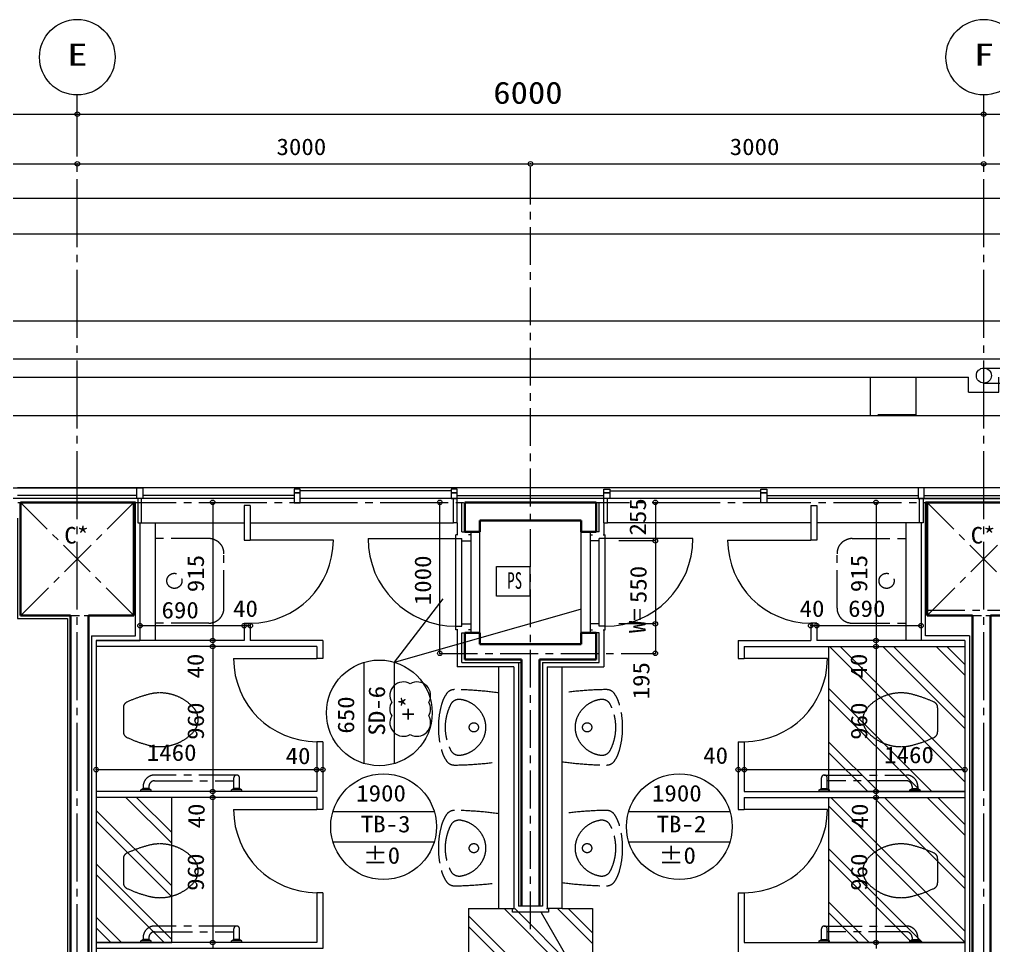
# Model space of a CAD drawing. Units: millimetres at full size, sheet at 1:50. Extents: x -48066 to 77311, y -302220 to 10476.
# Drawn here: x 5604 to 12051, y 4344 to 10476 of the extents above; entities that cross this region are included whole.
import ezdxf
from ezdxf.enums import TextEntityAlignment as Align

# ---------------------------------------------------------------- set-up
doc = ezdxf.new("R2010")
doc.units = ezdxf.units.MM
doc.header["$LTSCALE"] = 50
doc.header["$PDMODE"] = 32
doc.header["$PDSIZE"] = 30
for name, pattern in [('CHAIN1', [8, 5, -1, 1, -1]), ('CHAIN2', [12, 9, -1, 1, -1]), ('DASHED1', [1.8, 1.2, -0.6])]:
    doc.linetypes.add(name, pattern=pattern)
for name, color, linetype, lineweight in [('0-0_通り芯', 4, 'Continuous', 18), ('0-1_壁芯', 4, 'Continuous', 18), ('0-4_z246', 3, 'Continuous', 18), ('0-7_仕上げ線', 3, 'Continuous', 18), ('0-A_外部建具', 4, 'Continuous', 18), ('0-B_内部建具', 4, 'Continuous', 18), ('0-C_文字', 4, 'Continuous', 18), ('1-1_床雑', 4, 'Continuous', 18), ('2-8_z771', 4, 'Continuous', 18), ('2-C_文字', 4, 'CHAIN1', 18), ('3-0_平詳文字', 4, 'Continuous', 18), ('4-4_柱・壁', 2, 'Continuous', 35), ('4-5_柱壁寸法', 7, 'CHAIN1', 9), ('4-6_ｽﾗﾌﾞ寸法', 6, 'Continuous', 18), ('C-F_補助線', 4, 'Continuous', 18)]:
    doc.layers.add(name, color=color, linetype=linetype, lineweight=lineweight)
doc.styles.add('ＭＳ ゴシック', font='')
doc.styles.get('ＭＳ ゴシック').set_extended_font_data('MS Gothic')

msp = doc.modelspace()

# ---------------------------------------------------------------- linework, layer by layer
at = {"layer": '0-0_通り芯', "color": 6, "linetype": 'CHAIN2'}
for p, q in [((5986.2, -18631.87), (5986.2, 9976.35)), ((11986.2, -18631.87), (11986.2, 9976.35)), ((-21408.14, 7278.61), (26359.86, 7278.61))]:
    msp.add_line(p, q, dxfattribs=at)
at = {"layer": '0-0_通り芯'}
for p, q in [((-13.8, 9848.93), (5986.2, 9848.93)), ((5986.2, 9848.93), (11986.2, 9848.93)), ((11986.2, 9848.93), (17986.2, 9848.93))]:
    msp.add_line(p, q, dxfattribs=at)
for centre in [(5986.2, 10226.35), (11986.2, 10226.35)]:
    msp.add_circle(centre, 250, dxfattribs=at)
for p in [(5986.2, 9848.93), (11986.2, 9848.93)]:
    msp.add_point(p, dxfattribs=at)
at = {"layer": '0-1_壁芯'}
for p, q in [((2626.2, 9520.31), (5986.2, 9520.31)), ((5986.2, 9520.31), (8986.2, 9520.31)), ((8986.2, 9520.31), (11986.2, 9520.31)), ((11986.2, 9520.31), (14836.2, 9520.31)), ((8386.2, 6278.61), (8386.2, 7278.61))]:
    msp.add_line(p, q, dxfattribs=at)
at = {"layer": '0-1_壁芯', "linetype": 'CHAIN1'}
for p, q in [((8986.2, 4451.83), (8986.2, 9520.31)), ((11611.19, 6563.62), (15697.88, 6563.62)), ((8386.2, 6278.61), (9812.71, 6278.61))]:
    msp.add_line(p, q, dxfattribs=at)
at = {"layer": '0-1_壁芯'}
for p in [(5986.2, 9520.31), (8986.2, 9520.31), (11986.2, 9520.31), (8386.2, 7278.61), (8386.2, 6278.61)]:
    msp.add_point(p, dxfattribs=at)
at = {"layer": '0-4_z246'}
for p, q in [((19461.19, 8478.61), (-13488.8, 8478.61)), ((-14528.8, 8228.61), (20501.19, 8228.61)), ((11986.2, 8167.91), (20501.19, 8167.91)), ((-5913.8, 8108.61), (11886.19, 8108.61)), ((11886.19, 8008.61), (11886.19, 8108.61)), ((11986.2, 8068.11), (20501.19, 8068.11))]:
    msp.add_line(p, q, dxfattribs=at)
msp.add_lwpolyline([(11886.19, 8008.61), (12086.2, 8008.61), (12086.2, 8108.61)], dxfattribs=at)
msp.add_circle((11987.41, 8117.93), 50, dxfattribs=at)
at = {"layer": '0-7_仕上げ線'}
for p, q in [((8531.19, 7083.61), (8531.19, 7278.61)), ((9441.2, 7083.61), (9441.2, 7278.61)), ((6401.2, 7143.61), (6401.2, 6363.61)), ((8501.2, 7143.61), (8501.2, 7063.62)), ((9471.2, 7143.61), (9471.2, 7063.62)), ((11571.19, 7143.61), (11571.19, 6363.61)), ((8531.19, 7083.61), (8551.19, 7083.61)), ((9441.2, 7083.61), (9421.2, 7083.61)), ((6081.2, 6393.61), (6081.2, 3113.61)), ((8501.2, 6433.62), (8501.19, 6188.61)), ((8531.19, 6218.61), (8531.19, 6413.62)), ((8531.19, 6413.62), (8551.19, 6413.62)), ((9441.21, 6413.62), (9421.2, 6413.62)), ((9441.2, 6218.61), (9441.2, 6413.62)), ((9471.2, 6433.62), (9471.2, 6188.61)), ((6111.2, 6363.61), (6111.2, 3143.61)), ((8531.19, 6218.61), (8926.19, 6218.61)), ((8906.2, 6218.61), (8906.2, 4603.61)), ((9066.19, 6218.61), (9066.19, 4603.61)), ((9066.19, 6218.61), (9441.2, 6218.61)), ((8876.2, 6188.61), (8501.19, 6188.61)), ((8876.2, 6188.61), (8876.2, 4588.61)), ((9096.19, 6188.61), (9096.19, 4588.61)), ((9096.19, 6188.61), (9471.2, 6188.61)), ((9066.19, 4603.61), (8906.2, 4603.61))]:
    msp.add_line(p, q, dxfattribs=at)
for points in [[(6081.2, 6393.61), (6371.2, 6393.61), (6371.2, 7278.61)], [(11891.19, 6393.61), (11601.19, 6393.61), (11601.19, 7278.61)], [(5591.2, 7173.61), (5591.2, 6508.61), (5921.19, 6508.61), (5921.19, 3113.62)], [(11891.19, 6393.61), (11891.19, 3013.61), (10026.19, 3013.61), (10026.19, 2568.62)], [(11861.19, 6363.61), (11861.19, 3043.61), (9996.19, 3043.61)]]:
    msp.add_lwpolyline(points, dxfattribs=at)
at = {"layer": '0-A_外部建具'}
for p, q in [((-16303.8, 7373.61), (6421.2, 7373.61)), ((12381.2, 7373.61), (5591.2, 7373.62)), ((6381.2, 7303.61), (6381.2, 7373.61)), ((6421.2, 7373.61), (6421.2, 7303.61)), ((6421.2, 7373.61), (6421.2, 7303.61)), ((8461.2, 7354.61), (7461.2, 7354.61)), ((9511.2, 7354.61), (10511.2, 7354.61)), ((11551.2, 7373.61), (11551.2, 7303.61)), ((11591.2, 7303.61), (11591.2, 7373.61)), ((11591.2, 7303.61), (11591.2, 7373.61)), ((6381.2, 7303.62), (4551.2, 7303.63)), ((6381.2, 7324.61), (5591.2, 7324.61)), ((7421.2, 7303.62), (5591.2, 7303.62)), ((7421.2, 7324.61), (6421.2, 7324.61)), ((10511.2, 7303.61), (7461.2, 7303.62)), ((8461.2, 7303.61), (8501.2, 7303.61)), ((8501.2, 7324.61), (9471.2, 7324.61)), ((9511.2, 7303.61), (9471.2, 7303.61)), ((10551.2, 7324.61), (11551.2, 7324.61)), ((12381.2, 7303.61), (10551.2, 7303.61)), ((11551.2, 7303.61), (19421.2, 7303.61)), ((11591.2, 7324.61), (12381.2, 7324.61)), ((6411.2, 7143.63), (7091.2, 7143.63)), ((7131.2, 7143.63), (8476.2, 7143.62)), ((10841.19, 7143.61), (9496.2, 7143.61)), ((11561.2, 7143.61), (10881.19, 7143.61))]:
    msp.add_line(p, q, dxfattribs=at)
for points in [[(6421.2, 7303.61), (6381.2, 7303.61), (6381.2, 7373.61)], [(22276.2, 7373.61), (11551.2, 7373.61), (11551.2, 7303.61)], [(8501.2, 7143.61), (8501.2, 7340.61), (8461.2, 7340.61), (8461.2, 7303.61)], [(8501.2, 7143.61), (8476.2, 7143.61), (8476.2, 7303.61)], [(9471.2, 7143.61), (9471.2, 7340.61), (9511.2, 7340.61), (9511.2, 7303.61)], [(9471.2, 7143.61), (9496.2, 7143.61), (9496.2, 7303.61)], [(11586.2, 7303.61), (11586.2, 7143.61), (11561.2, 7143.61), (11561.2, 7303.61)]]:
    msp.add_lwpolyline(points, dxfattribs=at)
for points in [[(7421.2, 7342.61), (7461.2, 7342.61), (7461.2, 7366.61), (7421.2, 7366.61)], [(8461.2, 7342.61), (8501.2, 7342.61), (8501.2, 7366.61), (8461.2, 7366.61)], [(9511.2, 7342.61), (9471.2, 7342.61), (9471.2, 7366.61), (9511.2, 7366.61)], [(10551.2, 7342.61), (10511.2, 7342.61), (10511.2, 7366.61), (10551.2, 7366.61)], [(6411.2, 7303.61), (6386.2, 7303.61), (6386.2, 7143.61), (6411.2, 7143.61)], [(7421.2, 7275.61), (7461.2, 7275.61), (7461.2, 7340.61), (7421.2, 7340.61)], [(10551.2, 7275.61), (10511.2, 7275.61), (10511.2, 7340.61), (10551.2, 7340.61)]]:
    msp.add_lwpolyline(points, close=True, dxfattribs=at)
at = {"layer": '0-B_内部建具'}
for p, q in [((7091.2, 7258.63), (7091.2, 7028.63)), ((7131.2, 7258.63), (7091.2, 7258.63)), ((7131.2, 7258.63), (7131.2, 7028.63)), ((10841.19, 7258.61), (10841.19, 7028.61)), ((10841.19, 7258.61), (10881.19, 7258.61)), ((10881.19, 7258.61), (10881.19, 7028.61)), ((7091.2, 7028.63), (7131.2, 7028.63)), ((7681.2, 7028.62), (7131.2, 7028.62)), ((7911.19, 7038.61), (8491.19, 7038.61)), ((8506.19, 7063.62), (8491.19, 7063.62)), ((8491.19, 7038.62), (8531.19, 7038.62)), ((8591.19, 7063.62), (8576.19, 7063.62)), ((8591.19, 7083.61), (8591.19, 6413.62)), ((8651.19, 6413.62), (8651.18, 7083.61)), ((9321.2, 6413.62), (9321.21, 7083.61)), ((9381.2, 7083.61), (9381.2, 6413.62)), ((9381.2, 7063.62), (9396.2, 7063.62)), ((9481.2, 7038.62), (9441.2, 7038.62)), ((9466.2, 7063.62), (9481.2, 7063.62)), ((10061.2, 7038.61), (9481.2, 7038.61)), ((10291.19, 7028.61), (10841.19, 7028.61)), ((10881.19, 7028.61), (10841.19, 7028.61)), ((8531.19, 7023.62), (8591.19, 7023.62)), ((9441.2, 7023.62), (9381.2, 7023.62)), ((7091.19, 6478.63), (7091.19, 6363.62)), ((7091.19, 6478.63), (7131.19, 6478.63)), ((7131.19, 6478.63), (7131.19, 6363.61)), ((8531.19, 6473.62), (8591.19, 6473.62)), ((9441.2, 6473.62), (9381.2, 6473.62)), ((10881.19, 6478.61), (10841.19, 6478.61)), ((10841.19, 6478.61), (10841.19, 6363.61)), ((10881.19, 6478.61), (10881.19, 6363.61)), ((8591.19, 6433.62), (8576.19, 6433.62)), ((9381.2, 6433.62), (9396.2, 6433.62)), ((6111.2, 6363.61), (6401.2, 6363.61)), ((7091.19, 6363.61), (6111.2, 6363.61)), ((7571.2, 6323.61), (6111.2, 6323.61)), ((7611.2, 6363.61), (7131.19, 6363.61)), ((7571.2, 6323.61), (7571.2, 6243.61)), ((7611.2, 6363.61), (7611.2, 6243.61)), ((10361.19, 6363.61), (10361.19, 6243.61)), ((10361.19, 6363.61), (10841.2, 6363.61)), ((10401.19, 6323.61), (11861.19, 6323.61)), ((10401.19, 6323.61), (10401.19, 6243.61)), ((11861.19, 6363.61), (10881.19, 6363.61)), ((7021.2, 6243.61), (7571.2, 6243.61)), ((7611.2, 6243.61), (7571.2, 6243.61)), ((10361.19, 6243.61), (10401.19, 6243.61)), ((10951.19, 6243.61), (10401.19, 6243.61)), ((7611.2, 5693.61), (7571.2, 5693.61)), ((7571.2, 5693.61), (7571.2, 5363.61)), ((7611.2, 5693.61), (7611.2, 5243.61)), ((10361.19, 5693.61), (10361.19, 5243.61)), ((10361.19, 5693.61), (10401.19, 5693.61)), ((10401.19, 5693.61), (10401.19, 5363.61)), ((7571.2, 5363.61), (6111.2, 5363.61)), ((10401.19, 5363.61), (11861.19, 5363.61)), ((7571.2, 5323.61), (6111.2, 5323.61)), ((7571.2, 5323.61), (7571.2, 5243.61)), ((10401.19, 5323.61), (11861.19, 5323.61)), ((10401.19, 5323.61), (10401.19, 5243.61)), ((7021.2, 5243.61), (7571.2, 5243.61)), ((7611.2, 5243.61), (7571.2, 5243.61)), ((10361.19, 5243.61), (10401.19, 5243.61)), ((10951.19, 5243.61), (10401.19, 5243.61)), ((7611.2, 4693.61), (7571.2, 4693.61)), ((7571.2, 4693.61), (7571.2, 4363.61)), ((10361.19, 4693.61), (10361.19, 4243.61)), ((10361.19, 4693.61), (10401.19, 4693.61)), ((10401.19, 4693.61), (10401.19, 4363.61)), ((7571.2, 4363.61), (6111.2, 4363.61)), ((10401.19, 4363.61), (11861.19, 4363.61))]:
    msp.add_line(p, q, dxfattribs=at)
for points in [[(8506.19, 6433.62), (8491.19, 6433.62), (8491.19, 7063.62)], [(8491.19, 6458.62), (8531.19, 6458.62), (8531.19, 7038.62)], [(9481.2, 6458.62), (9441.2, 6458.62), (9441.2, 7038.62)], [(9466.2, 6433.62), (9481.2, 6433.62), (9481.2, 7063.62)], [(7611.2, 4693.61), (7611.2, 4323.61), (6111.2, 4323.61)], [(9091.19, 4588.61), (9106.19, 4588.61), (9106.19, 4563.61), (8866.19, 4563.61), (8866.19, 4588.61), (8881.19, 4588.61)]]:
    msp.add_lwpolyline(points, dxfattribs=at)
for centre, radius, start, end in [((7131.2, 7028.62), 550, 269.99963, 359.99963), ((8491.19, 7038.61), 580, 180.00001, 270.00001), ((9481.2, 7038.61), 580, 270, 360), ((10841.19, 7028.61), 550, 180, 270), ((7571.2, 6243.61), 550, 180, 270), ((10401.19, 6243.61), 550, 270, 360), ((7571.2, 5243.61), 550, 180, 270), ((10401.19, 5243.61), 550, 270, 360)]:
    msp.add_arc(centre, radius, start, end, dxfattribs=at)
at = {"layer": '0-C_文字'}
for p, q in [((-16278.8, 9292.91), (22251.2, 9292.91)), ((12451.2, 9054.06), (-16278.8, 9054.06)), ((6882.83, 7278.61), (6882.83, 6363.61)), ((9812.71, 7278.61), (9812.71, 7023.63)), ((11273.44, 7278.61), (11273.44, 6363.61)), ((9812.71, 7023.63), (9571.3, 7023.63)), ((9812.71, 7023.63), (9812.71, 6473.63)), ((8085.86, 6219.67), (8408.06, 6640.28)), ((8085.86, 6219.67), (9317.36, 6571.8)), ((6401.2, 6462.13), (7091.19, 6462.13)), ((7091.19, 6462.13), (7131.19, 6462.13)), ((9812.71, 6473.63), (9571.3, 6473.63)), ((9812.71, 6473.63), (9812.71, 6278.62)), ((10841.19, 6462.13), (10881.19, 6462.13)), ((10881.19, 6462.13), (11571.19, 6462.13)), ((6882.83, 6363.61), (6882.83, 6323.61)), ((6882.83, 6323.61), (6882.83, 5363.61)), ((11273.44, 6363.61), (11273.44, 6323.61)), ((11273.44, 6323.61), (11273.44, 5363.61)), ((6111.2, 5508.31), (7571.2, 5508.31)), ((7571.2, 5508.31), (7611.2, 5508.31)), ((10361.19, 5508.31), (10401.19, 5508.31)), ((10401.19, 5508.31), (11861.19, 5508.31)), ((6882.83, 5363.61), (6882.83, 5323.61)), ((11273.44, 5363.61), (11273.44, 5323.61)), ((6882.83, 5323.61), (6882.83, 4363.61)), ((11273.44, 5323.61), (11273.44, 4363.61)), ((6882.83, 4363.61), (6882.83, 4323.61)), ((11273.44, 4363.61), (11273.44, 4323.61))]:
    msp.add_line(p, q, dxfattribs=at)
for p in [(6882.83, 7278.61), (9812.71, 7278.61), (11273.44, 7278.61), (9812.71, 7023.63), (6401.2, 6462.13), (7091.19, 6462.13), (7131.19, 6462.13), (9812.71, 6473.63), (10841.19, 6462.13), (10881.19, 6462.13), (11571.19, 6462.13), (6882.83, 6363.61), (6882.83, 6323.61), (11273.44, 6363.61), (11273.44, 6323.61), (9812.71, 6278.62), (6111.2, 5508.31), (7571.2, 5508.31), (7611.2, 5508.31), (10361.19, 5508.31), (10401.19, 5508.31), (11861.19, 5508.31), (6882.83, 5363.61), (11273.44, 5363.61), (6882.83, 5323.61), (11273.44, 5323.61), (6882.83, 4363.61), (11273.44, 4363.61)]:
    msp.add_point(p, dxfattribs=at)
at = {"layer": '1-1_床雑'}
for p, q in [((6501.19, 7143.61), (6501.19, 6363.61)), ((11471.2, 7143.61), (11471.2, 6363.61)), ((8776.2, 4588.61), (8776.2, 6188.61)), ((9196.19, 4588.61), (9196.19, 6188.61)), ((8776.2, 4588.61), (8876.2, 4588.61)), ((9196.19, 4588.61), (9096.19, 4588.61))]:
    msp.add_line(p, q, dxfattribs=at)
at = {"layer": '2-8_z771'}
for p, q in [((10965.15, 6323.61), (11861.19, 5427.57)), ((11035.86, 6323.61), (11861.19, 5498.28)), ((11318.7, 6323.61), (11861.19, 5781.12)), ((11389.41, 6323.61), (11861.19, 5851.83)), ((11672.26, 6323.61), (11861.19, 6134.67)), ((11742.97, 6323.61), (11861.19, 6205.38)), ((10961.19, 6044.72), (11642.31, 5363.61)), ((10961.19, 5974.01), (11571.6, 5363.61)), ((10961.19, 5691.17), (11288.75, 5363.61)), ((10961.19, 5620.46), (11218.04, 5363.61)), ((6308.29, 5323.61), (6611.2, 5020.71)), ((6308.29, 5323.61), (6611.2, 5020.71)), ((6379.01, 5323.61), (6611.2, 5091.42)), ((6379.01, 5323.61), (6611.2, 5091.42)), ((10975.2, 5323.61), (11861.19, 4437.62)), ((11258.04, 5323.61), (11861.19, 4720.46)), ((11328.75, 5323.61), (11861.19, 4791.17)), ((11611.6, 5323.61), (11861.19, 5074.01)), ((11682.31, 5323.61), (11861.19, 5144.72)), ((6111.2, 5237.86), (6611.2, 4737.86)), ((6111.2, 5237.86), (6611.2, 4737.86)), ((10961.19, 5266.91), (11861.19, 4366.91)), ((6111.2, 5167.15), (6611.2, 4667.15)), ((6111.2, 5167.15), (6611.2, 4667.15)), ((10961.19, 4984.06), (11581.65, 4363.61)), ((10961.19, 4913.35), (11510.94, 4363.61)), ((6111.2, 4884.31), (6611.2, 4384.31)), ((6111.2, 4884.31), (6611.2, 4384.31)), ((6111.2, 4813.6), (6561.19, 4363.61)), ((6111.2, 4813.6), (6561.19, 4363.61)), ((8576.2, 4588.61), (8576.2, 3143.61)), ((8576.2, 4588.61), (8776.2, 4588.61)), ((8811.06, 4588.61), (9396.19, 4003.48)), ((8881.77, 4588.61), (9396.19, 4074.19)), ((9164.61, 4588.61), (9396.19, 4357.03)), ((9196.19, 4588.61), (9396.19, 4588.61)), ((9235.32, 4588.61), (9396.19, 4427.74)), ((9396.19, 4588.61), (9396.19, 3143.61)), ((10961.19, 4630.51), (11228.09, 4363.61)), ((6111.2, 4530.76), (6278.35, 4363.61)), ((6111.2, 4530.76), (6278.35, 4363.61)), ((8576.2, 4540.63), (9396.19, 3720.64)), ((10961.19, 4559.8), (11157.38, 4363.61)), ((6111.2, 4460.05), (6207.63, 4363.61)), ((6111.2, 4460.05), (6207.63, 4363.61)), ((8576.2, 4469.92), (9396.19, 3649.93))]:
    msp.add_line(p, q, dxfattribs=at)
for points in [[(11861.19, 6323.61), (11861.19, 5363.61), (10961.19, 5363.61), (10961.19, 6323.61)], [(6111.2, 5323.61), (6111.2, 4363.61), (6611.2, 4363.61), (6611.2, 5323.61)], [(11861.19, 5323.61), (11861.19, 4363.61), (10961.19, 4363.61), (10961.19, 5323.61)]]:
    msp.add_lwpolyline(points, close=True, dxfattribs=at)
at = {"layer": '2-C_文字'}
for p, q in [((6857.19, 7038.61), (6501.19, 7038.61)), ((11115.2, 7038.61), (11471.2, 7038.61)), ((6957.2, 6578.61), (6957.2, 6938.61)), ((11015.19, 6578.61), (11015.19, 6938.61)), ((6857.19, 6478.61), (6501.19, 6478.61)), ((11115.2, 6478.61), (11471.2, 6478.61)), ((6291.2, 5918.72), (6291.2, 5758.51)), ((11681.19, 5918.72), (11681.19, 5758.51)), ((7041.28, 5472.62), (6498.28, 5472.62)), ((6498.28, 5434.61), (7022.28, 5434.61)), ((7022.28, 5383.61), (7022.28, 5453.61)), ((7060.28, 5383.61), (7060.28, 5453.61)), ((10912.11, 5383.61), (10912.11, 5453.61)), ((10931.11, 5472.62), (11474.11, 5472.62)), ((10950.11, 5383.61), (10950.11, 5453.61)), ((11474.11, 5434.61), (10950.11, 5434.61)), ((6422.28, 5383.61), (6406.28, 5373.61)), ((6406.28, 5363.61), (6406.28, 5373.61)), ((6476.28, 5373.61), (6406.28, 5373.61)), ((6476.28, 5363.61), (6406.28, 5363.61)), ((6422.28, 5396.61), (6422.28, 5383.61)), ((6460.28, 5383.61), (6422.28, 5383.61)), ((6460.28, 5396.61), (6460.28, 5383.61)), ((6476.28, 5373.61), (6460.28, 5383.61)), ((6476.28, 5363.61), (6476.28, 5373.61)), ((7022.28, 5383.61), (7006.28, 5373.61)), ((7006.28, 5363.61), (7006.28, 5373.61)), ((7076.28, 5373.61), (7006.28, 5373.61)), ((7076.28, 5363.61), (7006.28, 5363.61)), ((7060.28, 5383.61), (7022.28, 5383.61)), ((7076.28, 5373.61), (7060.28, 5383.61)), ((7076.28, 5363.61), (7076.28, 5373.61)), ((10896.11, 5373.61), (10912.11, 5383.61)), ((10896.11, 5363.61), (10896.11, 5373.61)), ((10896.11, 5373.61), (10966.11, 5373.61)), ((10896.11, 5363.61), (10966.11, 5363.61)), ((10912.11, 5383.61), (10950.11, 5383.61)), ((10950.11, 5383.61), (10966.11, 5373.61)), ((10966.11, 5363.61), (10966.11, 5373.61)), ((11496.11, 5373.61), (11512.11, 5383.61)), ((11496.11, 5363.61), (11496.11, 5373.61)), ((11496.11, 5373.61), (11566.11, 5373.61)), ((11496.11, 5363.61), (11566.11, 5363.61)), ((11512.11, 5396.61), (11512.11, 5383.61)), ((11512.11, 5383.61), (11550.12, 5383.61)), ((11550.12, 5396.61), (11550.12, 5383.61)), ((11550.12, 5383.61), (11566.11, 5373.61)), ((11566.11, 5363.61), (11566.11, 5373.61)), ((6291.2, 4918.72), (6291.2, 4758.51)), ((11681.19, 4918.72), (11681.19, 4758.51)), ((7041.28, 4472.62), (6498.28, 4472.62)), ((7022.28, 4383.61), (7022.28, 4453.61)), ((7060.28, 4383.61), (7060.28, 4453.61)), ((10912.11, 4383.61), (10912.11, 4453.61)), ((10931.11, 4472.62), (11474.11, 4472.62)), ((10950.11, 4383.61), (10950.11, 4453.61)), ((6422.28, 4396.61), (6422.28, 4383.61)), ((6460.28, 4396.61), (6460.28, 4383.61)), ((6498.28, 4434.61), (7022.28, 4434.61)), ((11474.11, 4434.61), (10950.11, 4434.61)), ((11512.11, 4396.61), (11512.11, 4383.61)), ((11550.12, 4396.61), (11550.12, 4383.61)), ((6422.28, 4383.61), (6406.28, 4373.61)), ((6406.28, 4363.61), (6406.28, 4373.61)), ((6476.28, 4373.61), (6406.28, 4373.61)), ((6476.28, 4363.61), (6406.28, 4363.61)), ((6460.28, 4383.61), (6422.28, 4383.61)), ((6476.28, 4373.61), (6460.28, 4383.61)), ((6476.28, 4363.61), (6476.28, 4373.61)), ((7022.28, 4383.61), (7006.28, 4373.61)), ((7006.28, 4363.61), (7006.28, 4373.61)), ((7076.28, 4373.61), (7006.28, 4373.61)), ((7076.28, 4363.61), (7006.28, 4363.61)), ((7060.28, 4383.61), (7022.28, 4383.61)), ((7076.28, 4373.61), (7060.28, 4383.61)), ((7076.28, 4363.61), (7076.28, 4373.61)), ((10896.11, 4373.61), (10912.11, 4383.61)), ((10896.11, 4363.61), (10896.11, 4373.61)), ((10896.11, 4373.61), (10966.11, 4373.61)), ((10896.11, 4363.61), (10966.11, 4363.61)), ((10912.11, 4383.61), (10950.11, 4383.61)), ((10950.11, 4383.61), (10966.11, 4373.61)), ((10966.11, 4363.61), (10966.11, 4373.61)), ((11496.11, 4373.61), (11512.11, 4383.61)), ((11496.11, 4363.61), (11496.11, 4373.61)), ((11496.11, 4373.61), (11566.11, 4373.61)), ((11496.11, 4363.61), (11566.11, 4363.61)), ((11512.11, 4383.61), (11550.12, 4383.61)), ((11550.12, 4383.61), (11566.11, 4373.61)), ((11566.11, 4363.61), (11566.11, 4373.61))]:
    msp.add_line(p, q, dxfattribs=at)
msp.add_lwpolyline([(11236.19, 8108.61), (11536.2, 8108.61), (11536.2, 7858.62), (11236.19, 7858.62)], close=True, dxfattribs=at)
for centre, radius in [((6629.19, 6758.6), 50), ((11343.2, 6758.6), 50), ((8611.19, 5788.61), 30.5), ((9361.2, 5788.61), 30.5), ((8611.19, 4988.61), 30.5), ((9361.2, 4988.61), 30.5)]:
    msp.add_circle(centre, radius, dxfattribs=at)
for centre, radius, start, end in [((6857.19, 6938.61), 100, 359.99995, 90.00015), ((11115.2, 6938.61), 100, 89.99984, 180.00004), ((6857.19, 6578.61), 100, 270, 359.99995), ((11115.2, 6578.61), 100, 180.00004, 270), ((6655.78, 5231.52), 800, 103.42999, 115.28199), ((6529.2, 5761.61), 255, 90.08378, 103.42999), ((6533.82, 5716.65), 300, 42.67169, 90.95249), ((8647, 5867.55), 260, 147.113, 164.375), ((8483.25, 5973.43), 65, 89.283, 147.113), ((8455.27, 3738.61), 2300, 81.979, 89.283), ((9517.13, 3738.61), 2300, 90.717, 98.021), ((9489.15, 5973.43), 65, 32.887, 90.717), ((9325.4, 5867.55), 260, 15.625, 32.887), ((11438.57, 5716.65), 300, 89.04751, 137.32831), ((11443.19, 5761.61), 255, 76.57001, 89.91622), ((11316.61, 5231.52), 800, 64.71801, 76.57001), ((6331.2, 5918.72), 40, 115.28199, 180), ((8929.25, 5788.61), 553.06, 164.375, 195.625), ((8748.83, 5788.61), 327.63, 150.82501, 209.175), ((8514.22, 5908.61), 65, 81.339, 142.341), ((8493.89, 5775.15), 200, 22.61801, 81.339), ((9478.51, 5775.15), 200, 98.661, 157.38199), ((9458.18, 5908.61), 65, 37.659, 98.661), ((9223.57, 5788.61), 327.63, 330.825, 29.17499), ((9043.14, 5788.61), 553.06, 344.375, 15.625), ((11641.2, 5918.72), 40, 360, 64.71801), ((6666.2, 5838.61), 120, 317.29899, 42.70079), ((11306.19, 5838.61), 120, 137.29921, 222.701), ((8526.19, 5788.61), 165, 337.382, 22.61801), ((9446.2, 5788.61), 165, 157.38199, 202.61799), ((6331.2, 5758.51), 40, 180, 244.71699), ((6533.82, 5960.57), 300, 269.04798, 317.32799), ((11438.57, 5960.57), 300, 222.67201, 270.95202), ((11641.2, 5758.51), 40, 295.28301, 360), ((6655.78, 6445.71), 800, 244.71798, 256.56999), ((8493.89, 5802.07), 200, 278.66101, 337.382), ((9478.51, 5802.07), 200, 202.61799, 261.33899), ((11316.61, 6445.71), 800, 283.43001, 295.28202), ((6529.2, 5915.61), 255, 256.56999, 269.91598), ((8647, 5709.67), 260, 195.625, 212.887), ((8514.22, 5668.61), 65, 217.65901, 278.66101), ((9458.18, 5668.61), 65, 261.33899, 322.34099), ((9325.4, 5709.67), 260, 327.113, 344.375), ((11443.19, 5915.61), 255, 270.08402, 283.43001), ((8483.25, 5603.78), 65, 212.887, 270.71701), ((8455.27, 7838.61), 2300, 270.71701, 278.02101), ((9517.13, 7838.61), 2300, 261.97899, 269.28299), ((9489.15, 5603.78), 65, 269.28299, 327.113), ((6498.28, 5396.61), 76, 90.00004, 180), ((6498.28, 5396.61), 38, 90.00004, 180), ((7041.28, 5453.61), 19, 0, 180), ((10931.11, 5453.61), 19, 360, 180), ((11474.11, 5396.61), 76, 360, 89.99996), ((11474.11, 5396.61), 38, 360, 89.99996), ((8483.25, 5173.43), 65, 89.283, 147.113), ((8455.27, 2938.61), 2300, 81.979, 89.283), ((9517.13, 2938.61), 2300, 90.717, 98.021), ((9489.15, 5173.43), 65, 32.887, 90.717), ((8647, 5067.55), 260, 147.113, 164.375), ((8514.22, 5108.61), 65, 81.339, 142.341), ((8493.89, 4975.15), 200, 22.61801, 81.339), ((9478.51, 4975.15), 200, 98.661, 157.38199), ((9458.18, 5108.61), 65, 37.659, 98.661), ((9325.4, 5067.55), 260, 15.625, 32.887), ((8929.25, 4988.61), 553.06, 164.375, 195.625), ((8748.83, 4988.61), 327.63, 150.82501, 209.175), ((9223.57, 4988.61), 327.63, 330.825, 29.17499), ((9043.14, 4988.61), 553.06, 344.375, 15.625), ((8526.19, 4988.61), 165, 337.382, 22.61801), ((9446.2, 4988.61), 165, 157.38199, 202.61799), ((6655.78, 4231.52), 800, 103.42999, 115.28199), ((6529.2, 4761.61), 255, 90.08378, 103.42999), ((6533.82, 4716.65), 300, 42.67169, 90.95249), ((11438.57, 4716.65), 300, 89.04751, 137.32831), ((11443.19, 4761.61), 255, 76.57001, 89.91622), ((11316.61, 4231.52), 800, 64.71801, 76.57001), ((6331.2, 4918.72), 40, 115.28199, 180), ((6666.2, 4838.61), 120, 317.29899, 42.70079), ((8493.89, 5002.07), 200, 278.66101, 337.382), ((9478.51, 5002.07), 200, 202.61799, 261.33899), ((11306.19, 4838.61), 120, 137.29921, 222.701), ((11641.2, 4918.72), 40, 360, 64.71801), ((8647, 4909.67), 260, 195.625, 212.887), ((9325.4, 4909.67), 260, 327.113, 344.375), ((8514.22, 4868.61), 65, 217.65901, 278.66101), ((9458.18, 4868.61), 65, 261.33899, 322.34099), ((6331.2, 4758.51), 40, 180, 244.71699), ((6655.78, 5445.71), 800, 244.71798, 256.56999), ((6533.82, 4960.57), 300, 269.04798, 317.32799), ((8483.25, 4803.78), 65, 212.887, 270.71701), ((8455.27, 7038.61), 2300, 270.71701, 278.02101), ((9517.13, 7038.61), 2300, 261.97899, 269.28299), ((9489.15, 4803.78), 65, 269.28299, 327.113), ((11438.57, 4960.57), 300, 222.67201, 270.95202), ((11316.61, 5445.71), 800, 283.43001, 295.28202), ((11641.2, 4758.51), 40, 295.28301, 360), ((6529.2, 4915.61), 255, 256.56999, 269.91598), ((11443.19, 4915.61), 255, 270.08402, 283.43001), ((6498.28, 4396.61), 76, 90.00004, 180), ((7041.28, 4453.61), 19, 0, 180), ((10931.11, 4453.61), 19, 360, 180), ((11474.11, 4396.61), 76, 360, 89.99996), ((6498.28, 4396.61), 38, 90.00004, 180), ((11474.11, 4396.61), 38, 360, 89.99996)]:
    msp.add_arc(centre, radius, start, end, dxfattribs=at)
at = {"layer": '3-0_平詳文字'}
msp.add_line((9276.46, 4184.34), (9059.87, 4559.48), dxfattribs=at)
msp.add_lwpolyline([(8760.28, 6854.29), (8981.5, 6854.29), (8981.5, 6656.24), (8760.28, 6656.24)], close=True, dxfattribs=at)
at = {"layer": '4-4_柱・壁'}
for p, q in [((6371.2, 7278.61), (5611.2, 7278.61)), ((5611.2, 7278.61), (5611.2, 6528.61)), ((6361.2, 6528.61), (6361.2, 7278.61)), ((8551.19, 7083.61), (8551.19, 7278.61)), ((8551.19, 7278.61), (9421.2, 7278.61)), ((9421.2, 7083.61), (9421.2, 7278.61)), ((11601.19, 7278.61), (12361.2, 7278.61)), ((11611.19, 6528.61), (11611.19, 7278.61)), ((8651.19, 7158.61), (9321.2, 7158.61)), ((8651.19, 7083.61), (8651.19, 7158.61)), ((9321.2, 7083.61), (9321.2, 7158.61)), ((8551.19, 7083.61), (8651.19, 7083.61)), ((9421.2, 7083.61), (9321.2, 7083.61)), ((6061.2, 6528.61), (6361.2, 6528.61)), ((6061.2, 6528.61), (6061.2, 3093.61)), ((11911.19, 6528.61), (11611.19, 6528.61)), ((11911.19, 6528.61), (11911.19, 2993.61)), ((8551.19, 6238.61), (8551.19, 6413.62)), ((8551.19, 6413.62), (8651.19, 6413.62)), ((8651.19, 6338.61), (8651.19, 6413.62)), ((9321.2, 6338.61), (9321.2, 6413.62)), ((9421.2, 6413.62), (9321.2, 6413.62)), ((9421.2, 6238.61), (9421.2, 6413.62)), ((8651.19, 6338.61), (9321.2, 6338.61)), ((8926.2, 6238.61), (8551.19, 6238.61)), ((8926.2, 6238.61), (8926.2, 4603.61)), ((9046.19, 6238.61), (9046.19, 4603.61)), ((9046.19, 6238.61), (9421.2, 6238.61))]:
    msp.add_line(p, q, dxfattribs=at)
at = {"layer": '4-4_柱・壁', "color": 3, "linetype": 'DASHED1', "lineweight": 18}
for p, q in [((5941.19, 6528.61), (6061.2, 6528.61)), ((11911.19, 6528.61), (12031.2, 6528.61))]:
    msp.add_line(p, q, dxfattribs=at)
at = {"layer": '4-4_柱・壁'}
for points in [[(5611.2, 6528.61), (5941.19, 6528.61), (5941.19, 3093.61)], [(12431.2, 6528.61), (12031.2, 6528.61), (12031.2, 1018.62)]]:
    msp.add_lwpolyline(points, dxfattribs=at)
at = {"layer": '4-5_柱壁寸法'}
for p, q in [((5611.2, 7278.61), (6361.2, 6528.61)), ((6361.2, 7278.61), (5611.2, 6528.61)), ((11611.19, 7278.62), (12361.2, 6528.62)), ((12361.2, 7278.62), (11611.19, 6528.62))]:
    msp.add_line(p, q, dxfattribs=at)
at = {"layer": '4-6_ｽﾗﾌﾞ寸法'}
for centre, start, end in [((8145.36, 5999.26), 60, 210), ((8235.36, 5999.26), 330, 120), ((8145.36, 5909.26), 150, 210), ((8235.36, 5909.26), 330, 30), ((8145.36, 5819.26), 150, 300), ((8235.36, 5819.26), 240, 30)]:
    msp.add_arc(centre, 90, start, end, dxfattribs=at)
at = {"layer": 'C-F_補助線'}
for p, q in [((-15461.21, 7853.42), (21487.75, 7853.42)), ((7885.85, 5548.86), (7885.85, 6219.69)), ((8085.86, 5548.86), (8085.86, 6219.69)), ((7678.31, 5230.81), (8349.14, 5230.81)), ((9636.3, 5230.81), (10307.13, 5230.81)), ((7678.31, 5030.81), (8349.14, 5030.81)), ((9636.3, 5030.81), (10307.13, 5030.81))]:
    msp.add_line(p, q, dxfattribs=at)
for centre in [(7985.86, 5884.26), (8013.72, 5130.81), (9971.7, 5130.81)]:
    msp.add_circle(centre, 350, dxfattribs=at)

# ---------------------------------------------------------------- texts
at = {"layer": '0-0_通り芯', "style": 'ＭＳ ゴシック'}
for s, width, p in [('E', 1.35, (5919.95, 10126.35)), ('F', 1.35, (11919.95, 10126.35)), ('6000', 1.15, (8739.95, 9873.93))]:
    msp.add_text(s, height=146.6, dxfattribs=dict(at, width=width)).set_placement(p, align=Align.BOTTOM_LEFT)
at = {"layer": '0-1_壁芯', "style": 'ＭＳ ゴシック', "width": 1.1}
for p in [(7304.95, 9545.31), (10304.95, 9545.31)]:
    msp.add_text('3000', height=110, dxfattribs=at).set_placement(p, align=Align.BOTTOM_LEFT)
msp.add_text('1000', height=110, rotation=90, dxfattribs=at).set_placement((8361.2, 6597.36), align=Align.BOTTOM_LEFT)
at = {"layer": '0-C_文字', "style": 'ＭＳ ゴシック', "width": 1.1}
for s, p in [('255', (9784.02, 7058.85)), ('915', (6857.83, 6683.61)), ('915', (11248.44, 6683.61)), ('550', (9787.71, 6611.13)), ('W=', (9781.04, 6412.88)), ('40', (6856.15, 6111.95)), ('40', (11246.76, 6111.95)), ('195', (9806.52, 5973.85)), ('960', (6857.83, 5706.11)), ('960', (11248.44, 5706.11)), ('40', (6862.28, 5119.35)), ('40', (11252.89, 5119.35)), ('960', (6857.83, 4706.11)), ('960', (11248.44, 4706.11))]:
    msp.add_text(s, height=110, rotation=90, dxfattribs=at).set_placement(p, align=Align.BOTTOM_LEFT)
for s, p in [('690', (6543.76, 6477.14)), ('40', (7017.44, 6487.13)), ('40', (10767.44, 6487.13)), ('690', (11088.69, 6487.13)), ('1460', (6446.49, 5533.61)), ('40', (7365.4, 5511.92)), ('40', (10129.31, 5514.27)), ('1460', (11327.2, 5518.06))]:
    msp.add_text(s, height=110, dxfattribs=at).set_placement(p, align=Align.BOTTOM_LEFT)
at = {"layer": '3-0_平詳文字', "style": 'ＭＳ ゴシック', "width": 0.65}
msp.add_text('PS', height=110, dxfattribs=at).set_placement((8833.15, 6672.8), align=Align.BOTTOM_LEFT)
at = {"layer": '4-5_柱壁寸法', "color": 4, "style": 'ＭＳ ゴシック', "width": 1.1}
for p in [(5899.99, 6972.46), (11899.98, 6972.47)]:
    msp.add_text('C*', height=110, dxfattribs=at).set_placement(p, align=Align.BOTTOM_LEFT)
at = {"layer": 'C-F_補助線', "style": 'ＭＳ ゴシック', "width": 1.1}
for s, p in [('SD-6', (8056.63, 5733.46)), ('650', (7852.32, 5746.68)), ('+*', (8264.48, 5834.3))]:
    msp.add_text(s, height=110, rotation=90, dxfattribs=at).set_placement(p, align=Align.BOTTOM_LEFT)
for s, p in [('1900', (7832.39, 5264.34)), ('1900', (9790.37, 5264.34)), ('TB-3', (7862.91, 5060.04)), ('TB-2', (9820.9, 5060.04)), ('±0', (7876.25, 4852.19)), ('±0', (9834.24, 4852.19))]:
    msp.add_text(s, height=110, dxfattribs=at).set_placement(p, align=Align.BOTTOM_LEFT)

doc.saveas('drawing.dxf')
